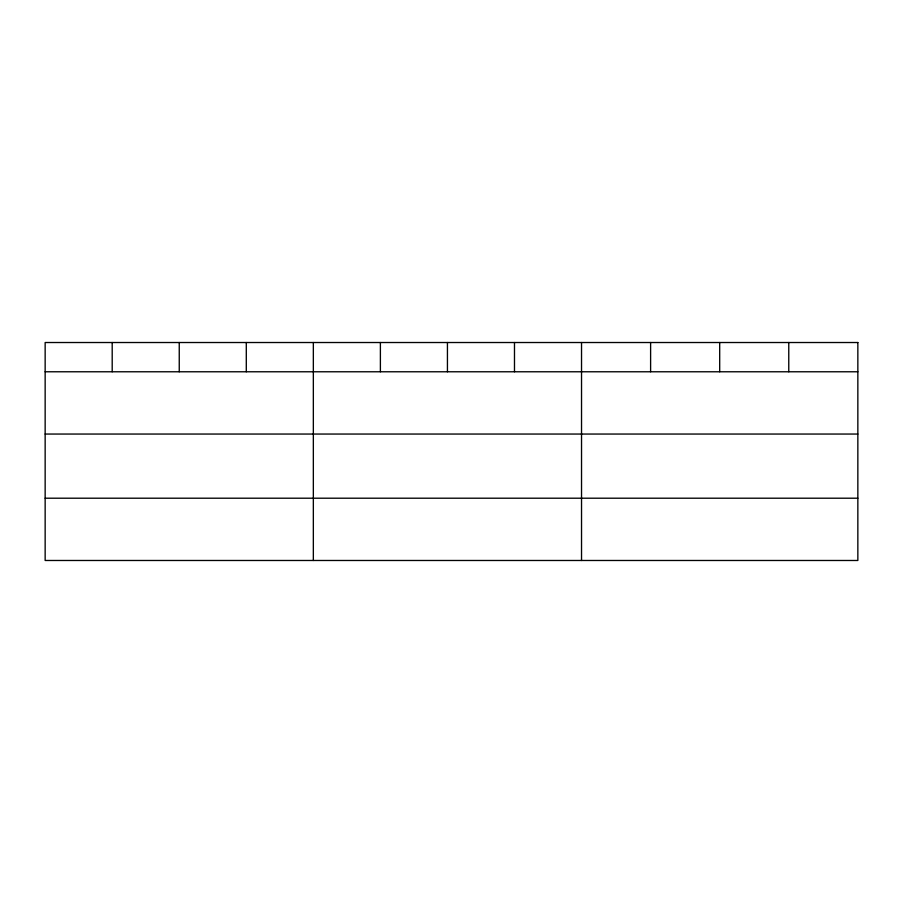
<?xml version="1.0" encoding="UTF-8"?>
<svg xmlns="http://www.w3.org/2000/svg" width="903" height="903" viewBox="0 0 903 903"><rect width="100%" height="100%" fill="white"/><g stroke="black" fill="none" stroke-linecap="round" stroke-linejoin="round"><path stroke-width="1.35" d="M45.15 371.776L857.85 371.776M45.15 434.05L857.85 434.05M45.15 498.208L857.85 498.208M788.77 342.519L788.77 371.776M719.691 342.519L719.691 371.776M650.611 342.519L650.611 371.776M581.532 342.519L581.532 560.481M514.484 342.519L514.484 371.776M447.436 342.519L447.436 371.776M380.389 342.519L380.389 371.776M313.341 342.519L313.341 560.481M246.293 342.519L246.293 371.776M179.245 342.519L179.245 371.776M112.198 342.519L112.198 371.776M857.85 342.519L45.15 342.519L45.15 560.481L857.85 560.481L857.85 342.519"/></g></svg>
